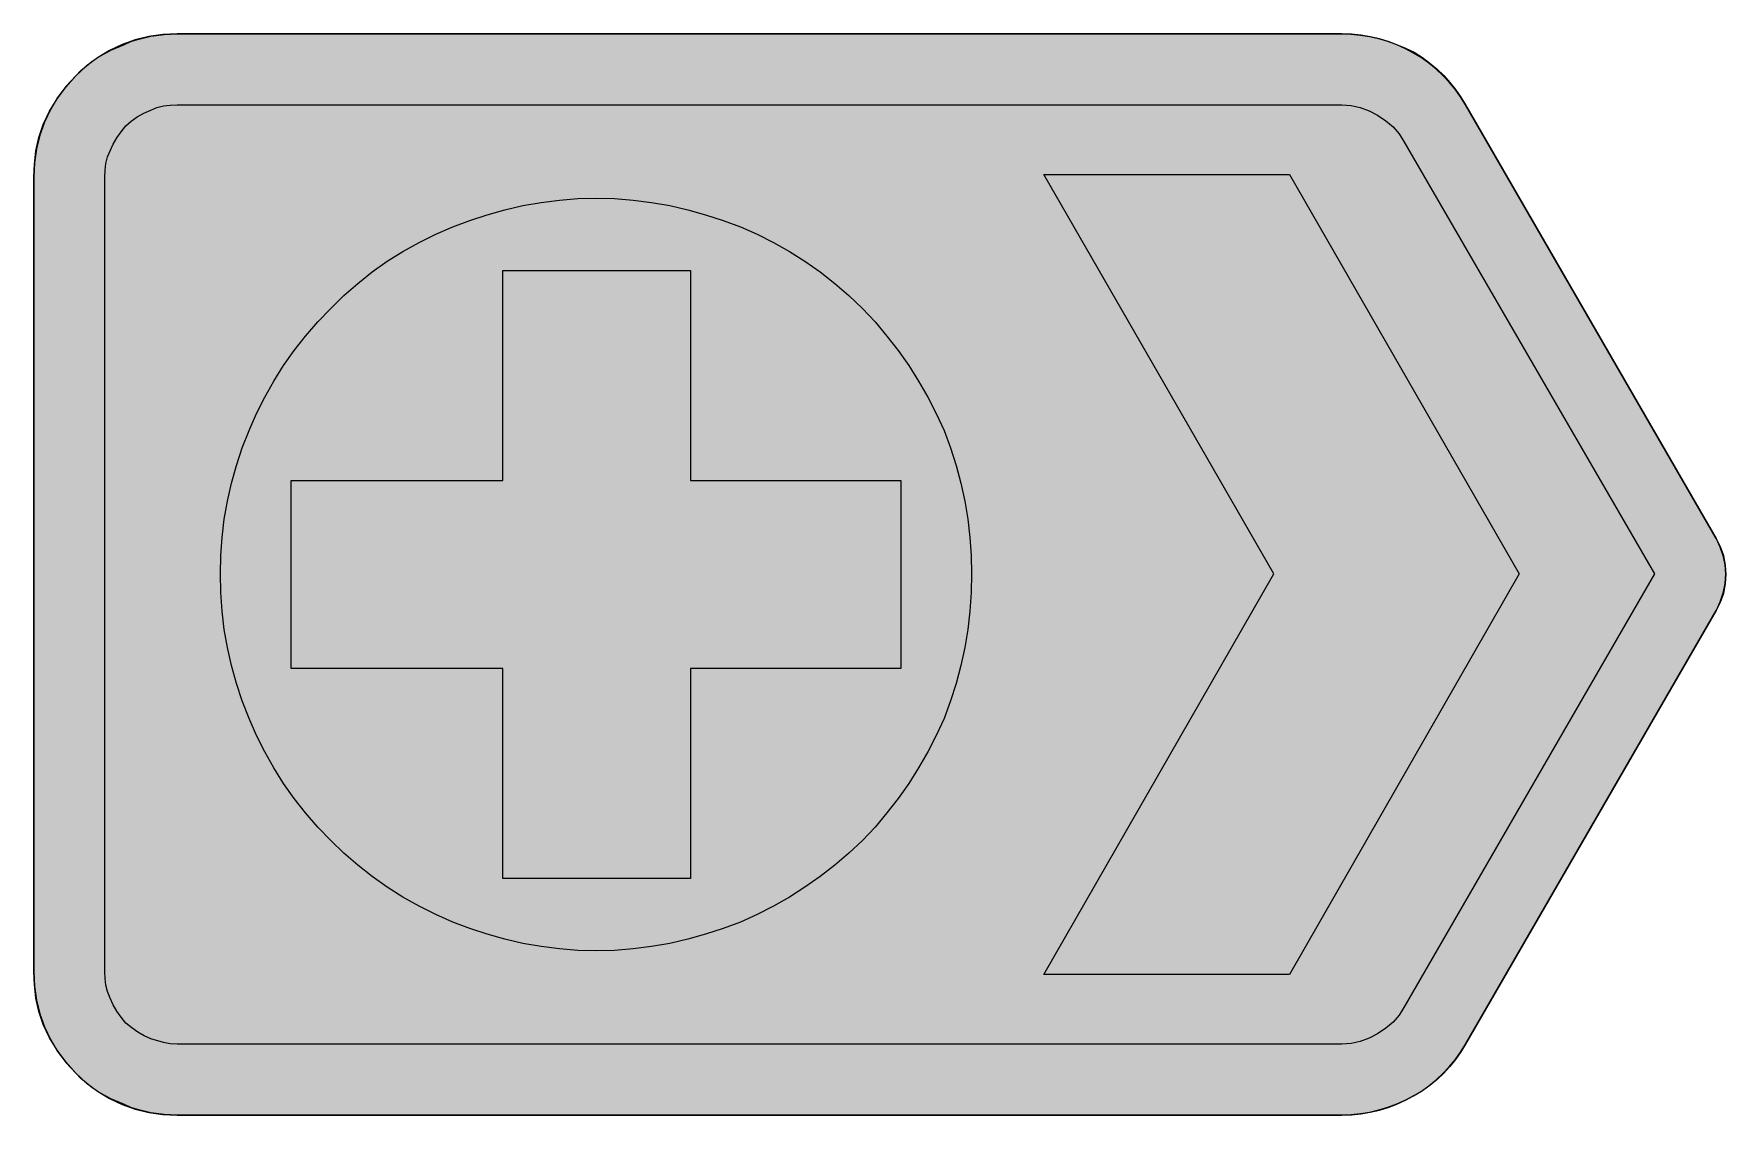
# Model space of a CAD drawing. Header units: metres. Extents: x 91 to 478, y 13 to 260.
import ezdxf

# ---------------------------------------------------------------- set-up
doc = ezdxf.new("R2010")
doc.units = ezdxf.units.M
for name, color, linetype, true_color in [('FILL_BLUE_0000FF', 7, 'Continuous', 0x0000ff), ('FILL_RED_FF0000', 7, 'Continuous', 0xff0000), ('FILL_WHITE_FFFFFF', 7, 'Continuous', 0xffffff), ('STROKE_BLUE_0000FF', 7, 'Continuous', 0x0000ff)]:
    doc.layers.add(name, color=color, linetype=linetype, true_color=true_color)

msp = doc.modelspace()

# ---------------------------------------------------------------- hatches: boundary and pattern name
at = {"layer": 'FILL_BLUE_0000FF', "true_color": 0x0000ff}
h = msp.add_hatch(color=7, dxfattribs=at)
h.dxf.hatch_style = 1
h.paths.add_polyline_path([(404.25, 37.86), (403.19, 36.12), (401.81, 34.52), (400.16, 33.09), (398.25, 31.86), (396.35, 30.85), (394.31, 30.1), (392.22, 29.62), (390.15, 29.46), (124.05, 29.46), (122.48, 29.56), (120.94, 29.83), (118.05, 30.66), (116.53, 31.39), (115.09, 32.23), (113.7, 33.19), (112.35, 34.26), (111.28, 35.61), (110.32, 37), (109.48, 38.44), (108.75, 39.96), (108.18, 41.49), (107.81, 42.96), (107.61, 44.43), (107.55, 45.96), (107.55, 227.46), (107.61, 229.03), (107.81, 230.57), (108.18, 232.06), (108.75, 233.46), (109.48, 234.98), (110.32, 236.42), (111.28, 237.81), (112.35, 239.16), (113.58, 240.23), (114.97, 241.18), (116.48, 242.03), (118.05, 242.76), (119.45, 243.33), (120.94, 243.7), (122.48, 243.9), (124.05, 243.96), (390.15, 243.96), (392.22, 243.8), (394.31, 243.32), (396.35, 242.57), (398.25, 241.56), (400.16, 240.33), (401.81, 238.9), (403.19, 237.3), (404.25, 235.56), (461.55, 136.86), (404.25, 37.86)])
at = {"layer": 'FILL_RED_FF0000', "true_color": 0xff0000}
h = msp.add_hatch(color=7, dxfattribs=at)
h.dxf.hatch_style = 1
h.paths.add_polyline_path([(241.35, 158.16), (289.35, 158.16), (289.35, 115.26), (241.35, 115.26), (241.35, 67.26), (198.45, 67.26), (198.45, 115.26), (150.15, 115.26), (150.15, 158.16), (198.45, 158.16), (198.45, 206.16), (241.35, 206.16), (241.35, 158.16)])
at = {"layer": 'FILL_WHITE_FFFFFF', "true_color": 0xffffff}
h = msp.add_hatch(color=7, dxfattribs=at)
h.dxf.hatch_style = 1
h.paths.add_polyline_path([(475.65, 144.96), (476.48, 143.06), (477.15, 141.02), (477.59, 138.93), (477.75, 136.86), (477.59, 134.62), (477.15, 132.43), (476.48, 130.36), (475.65, 128.46), (418.35, 29.46), (417.28, 27.69), (416.1, 25.99), (414.81, 24.36), (413.4, 22.82), (411.88, 21.38), (410.25, 20.05), (408.51, 18.84), (406.65, 17.76), (404.62, 16.71), (402.6, 15.79), (400.56, 15.02), (398.51, 14.38), (396.45, 13.89), (394.37, 13.54), (392.27, 13.33), (390.15, 13.26), (124.05, 13.26), (121.08, 13.38), (118.05, 13.78), (115.02, 14.53), (113.53, 15.04), (112.05, 15.66), (108.97, 16.95), (106.05, 18.58), (104.67, 19.53), (103.36, 20.55), (102.12, 21.66), (100.95, 22.86), (98.64, 25.4), (96.64, 28.07), (94.92, 30.92), (93.45, 33.96), (92.49, 36.93), (91.84, 39.96), (91.47, 42.99), (91.35, 45.96), (91.35, 227.46), (91.47, 230.43), (91.84, 233.46), (92.49, 236.49), (93.45, 239.46), (94.92, 242.5), (96.64, 245.35), (98.64, 248.02), (100.95, 250.56), (102.12, 251.76), (103.36, 252.87), (104.67, 253.89), (106.05, 254.83), (108.97, 256.47), (112.05, 257.76), (113.53, 258.38), (115.02, 258.89), (118.05, 259.63), (121.08, 260.04), (124.05, 260.16), (390.15, 260.16), (392.27, 260.09), (394.37, 259.88), (396.45, 259.54), (398.51, 259.07), (400.56, 258.48), (402.6, 257.76), (404.62, 256.92), (406.65, 255.96), (408.51, 254.78), (410.25, 253.49), (411.88, 252.11), (413.4, 250.63), (414.81, 249.08), (416.1, 247.44), (417.28, 245.73), (418.35, 243.96), (475.65, 144.96)])
h = msp.add_hatch(color=7, dxfattribs=at)
h.dxf.hatch_style = 1
h.paths.add_polyline_path([(322.05, 45.36), (374.55, 136.86), (322.05, 228.06), (378.15, 228.06), (430.65, 136.86), (378.15, 45.36), (322.05, 45.36)])
h = msp.add_hatch(color=7, dxfattribs=at)
h.dxf.hatch_style = 1
h.paths.add_polyline_path([(134.05, 141.02), (134.35, 145.18), (134.85, 149.32), (135.56, 153.43), (136.48, 157.53), (137.62, 161.58), (138.97, 165.6), (140.55, 169.56), (142.22, 173.44), (144.09, 177.21), (146.15, 180.87), (148.39, 184.41), (150.81, 187.84), (153.42, 191.16), (156.2, 194.37), (159.15, 197.46), (162.16, 200.41), (165.32, 203.19), (168.64, 205.8), (172.09, 208.22), (175.66, 210.46), (179.36, 212.52), (183.16, 214.39), (187.05, 216.06), (190.93, 217.55), (194.9, 218.86), (198.95, 219.99), (203.06, 220.93), (207.22, 221.68), (211.39, 222.22), (215.58, 222.55), (219.75, 222.66), (224.01, 222.55), (228.24, 222.22), (232.43, 221.68), (236.59, 220.93), (240.7, 219.99), (244.77, 218.86), (248.78, 217.55), (252.75, 216.06), (256.55, 214.39), (260.27, 212.52), (263.92, 210.46), (267.49, 208.22), (270.95, 205.8), (274.31, 203.19), (277.54, 200.41), (280.65, 197.46), (283.5, 194.37), (286.21, 191.16), (288.78, 187.84), (291.19, 184.41), (293.44, 180.87), (295.54, 177.21), (297.48, 173.44), (299.25, 169.56), (300.73, 165.6), (302.01, 161.58), (303.09, 157.53), (303.97, 153.43), (304.66, 149.32), (305.16, 145.18), (305.45, 141.02), (305.55, 136.86), (305.45, 132.6), (305.16, 128.37), (304.66, 124.18), (303.97, 120.02), (303.09, 115.91), (302.01, 111.84), (300.73, 107.83), (299.25, 103.86), (297.48, 99.98), (295.54, 96.21), (293.44, 92.55), (291.19, 89.01), (288.78, 85.58), (286.21, 82.26), (283.5, 79.05), (280.65, 75.96), (277.54, 73.09), (274.31, 70.35), (270.95, 67.75), (267.49, 65.31), (263.92, 63.03), (260.27, 60.94), (256.55, 59.05), (252.75, 57.36), (248.78, 55.87), (244.77, 54.56), (240.7, 53.43), (236.59, 52.48), (232.43, 51.74), (228.24, 51.2), (224.01, 50.87), (219.75, 50.76), (215.58, 50.87), (211.39, 51.2), (207.22, 51.74), (203.06, 52.48), (198.95, 53.43), (194.9, 54.56), (190.93, 55.87), (187.05, 57.36), (183.16, 59.05), (179.36, 60.94), (175.66, 63.03), (172.09, 65.31), (168.64, 67.75), (165.32, 70.35), (162.16, 73.09), (159.15, 75.96), (156.2, 79.05), (153.42, 82.26), (150.81, 85.58), (148.39, 89.01), (146.15, 92.55), (144.09, 96.21), (142.22, 99.98), (140.55, 103.86), (138.97, 107.83), (137.62, 111.84), (136.48, 115.91), (135.56, 120.02), (134.85, 124.18), (134.35, 128.37), (134.05, 132.6), (133.95, 136.86), (134.05, 141.02)])

# ---------------------------------------------------------------- linework, layer by layer
at = {"layer": 'FILL_BLUE_0000FF', "lineweight": 0, "true_color": 0x0000ff}
msp.add_lwpolyline([(404.25, 37.86), (403.19, 36.12), (401.81, 34.52), (400.16, 33.09), (398.25, 31.86), (396.35, 30.85), (394.31, 30.1), (392.22, 29.62), (390.15, 29.46), (124.05, 29.46), (122.48, 29.56), (120.94, 29.83), (118.05, 30.66), (116.53, 31.39), (115.09, 32.23), (113.7, 33.19), (112.35, 34.26), (111.28, 35.61), (110.32, 37), (109.48, 38.44), (108.75, 39.96), (108.18, 41.49), (107.81, 42.96), (107.61, 44.43), (107.55, 45.96), (107.55, 227.46), (107.61, 229.03), (107.81, 230.57), (108.18, 232.06), (108.75, 233.46), (109.48, 234.98), (110.32, 236.42), (111.28, 237.81), (112.35, 239.16), (113.58, 240.23), (114.97, 241.18), (116.48, 242.03), (118.05, 242.76), (119.45, 243.33), (120.94, 243.7), (122.48, 243.9), (124.05, 243.96), (390.15, 243.96), (392.22, 243.8), (394.31, 243.32), (396.35, 242.57), (398.25, 241.56), (400.16, 240.33), (401.81, 238.9), (403.19, 237.3), (404.25, 235.56), (461.55, 136.86)], close=True, dxfattribs=at)
at = {"layer": 'FILL_RED_FF0000', "lineweight": 0, "true_color": 0xff0000}
msp.add_lwpolyline([(241.35, 158.16), (289.35, 158.16), (289.35, 115.26), (241.35, 115.26), (241.35, 67.26), (198.45, 67.26), (198.45, 115.26), (150.15, 115.26), (150.15, 158.16), (198.45, 158.16), (198.45, 206.16), (241.35, 206.16)], close=True, dxfattribs=at)
at = {"layer": 'FILL_WHITE_FFFFFF', "lineweight": 0, "true_color": 0xffffff}
msp.add_lwpolyline([(475.65, 144.96), (476.48, 143.06), (477.15, 141.02), (477.59, 138.93), (477.75, 136.86), (477.59, 134.62), (477.15, 132.43), (476.48, 130.36), (475.65, 128.46), (418.35, 29.46), (417.28, 27.69), (416.1, 25.99), (414.81, 24.36), (413.4, 22.82), (411.88, 21.38), (410.25, 20.05), (408.51, 18.84), (406.65, 17.76), (404.62, 16.71), (402.6, 15.79), (400.56, 15.02), (398.51, 14.38), (396.45, 13.89), (394.37, 13.54), (392.27, 13.33), (390.15, 13.26), (124.05, 13.26), (121.08, 13.38), (118.05, 13.78), (115.02, 14.53), (113.53, 15.04), (112.05, 15.66), (108.97, 16.95), (106.05, 18.58), (104.67, 19.53), (103.36, 20.55), (102.12, 21.66), (100.95, 22.86), (98.64, 25.4), (96.64, 28.07), (94.92, 30.92), (93.45, 33.96), (92.49, 36.93), (91.84, 39.96), (91.47, 42.99), (91.35, 45.96), (91.35, 227.46), (91.47, 230.43), (91.84, 233.46), (92.49, 236.49), (93.45, 239.46), (94.92, 242.5), (96.64, 245.35), (98.64, 248.02), (100.95, 250.56), (102.12, 251.76), (103.36, 252.87), (104.67, 253.89), (106.05, 254.83), (108.97, 256.47), (112.05, 257.76), (113.53, 258.38), (115.02, 258.89), (118.05, 259.63), (121.08, 260.04), (124.05, 260.16), (390.15, 260.16), (392.27, 260.09), (394.37, 259.88), (396.45, 259.54), (398.51, 259.07), (400.56, 258.48), (402.6, 257.76), (404.62, 256.92), (406.65, 255.96), (408.51, 254.78), (410.25, 253.49), (411.88, 252.11), (413.4, 250.63), (414.81, 249.08), (416.1, 247.44), (417.28, 245.73), (418.35, 243.96)], close=True, dxfattribs=at)
at = {"layer": 'FILL_WHITE_FFFFFF', "lineweight": 0, "true_color": 0x0000ff}
for points in [[(322.05, 45.36), (374.55, 136.86), (322.05, 228.06), (378.15, 228.06), (430.65, 136.86), (378.15, 45.36)], [(134.05, 141.02), (134.35, 145.18), (134.85, 149.32), (135.56, 153.43), (136.48, 157.53), (137.62, 161.58), (138.97, 165.6), (140.55, 169.56), (142.22, 173.44), (144.09, 177.21), (146.15, 180.87), (148.39, 184.41), (150.81, 187.84), (153.42, 191.16), (156.2, 194.37), (159.15, 197.46), (162.16, 200.41), (165.32, 203.19), (168.64, 205.8), (172.09, 208.22), (175.66, 210.46), (179.36, 212.52), (183.16, 214.39), (187.05, 216.06), (190.93, 217.55), (194.9, 218.86), (198.95, 219.99), (203.06, 220.93), (207.22, 221.68), (211.39, 222.22), (215.58, 222.55), (219.75, 222.66), (224.01, 222.55), (228.24, 222.22), (232.43, 221.68), (236.59, 220.93), (240.7, 219.99), (244.77, 218.86), (248.78, 217.55), (252.75, 216.06), (256.55, 214.39), (260.27, 212.52), (263.92, 210.46), (267.49, 208.22), (270.95, 205.8), (274.31, 203.19), (277.54, 200.41), (280.65, 197.46), (283.5, 194.37), (286.21, 191.16), (288.78, 187.84), (291.19, 184.41), (293.44, 180.87), (295.54, 177.21), (297.48, 173.44), (299.25, 169.56), (300.73, 165.6), (302.01, 161.58), (303.09, 157.53), (303.97, 153.43), (304.66, 149.32), (305.16, 145.18), (305.45, 141.02), (305.55, 136.86), (305.45, 132.6), (305.16, 128.37), (304.66, 124.18), (303.97, 120.02), (303.09, 115.91), (302.01, 111.84), (300.73, 107.83), (299.25, 103.86), (297.48, 99.98), (295.54, 96.21), (293.44, 92.55), (291.19, 89.01), (288.78, 85.58), (286.21, 82.26), (283.5, 79.05), (280.65, 75.96), (277.54, 73.09), (274.31, 70.35), (270.95, 67.75), (267.49, 65.31), (263.92, 63.03), (260.27, 60.94), (256.55, 59.05), (252.75, 57.36), (248.78, 55.87), (244.77, 54.56), (240.7, 53.43), (236.59, 52.48), (232.43, 51.74), (228.24, 51.2), (224.01, 50.87), (219.75, 50.76), (215.58, 50.87), (211.39, 51.2), (207.22, 51.74), (203.06, 52.48), (198.95, 53.43), (194.9, 54.56), (190.93, 55.87), (187.05, 57.36), (183.16, 59.05), (179.36, 60.94), (175.66, 63.03), (172.09, 65.31), (168.64, 67.75), (165.32, 70.35), (162.16, 73.09), (159.15, 75.96), (156.2, 79.05), (153.42, 82.26), (150.81, 85.58), (148.39, 89.01), (146.15, 92.55), (144.09, 96.21), (142.22, 99.98), (140.55, 103.86), (138.97, 107.83), (137.62, 111.84), (136.48, 115.91), (135.56, 120.02), (134.85, 124.18), (134.35, 128.37), (134.05, 132.6), (133.95, 136.86)]]:
    msp.add_lwpolyline(points, close=True, dxfattribs=at)
at = {"layer": 'STROKE_BLUE_0000FF', "lineweight": 0, "true_color": 0x0000ff}
msp.add_lwpolyline([(390.15, 260.16), (124.05, 260.16), (120.81, 260.01), (117.61, 259.55), (114.5, 258.78), (111.49, 257.72), (108.6, 256.37), (105.87, 254.72), (103.31, 252.78), (100.95, 250.56), (98.73, 248.2), (96.79, 245.64), (95.14, 242.91), (93.79, 240.02), (92.73, 237.01), (91.96, 233.9), (91.5, 230.7), (91.35, 227.46), (91.35, 45.96), (91.5, 42.72), (91.96, 39.52), (92.73, 36.41), (93.79, 33.4), (95.14, 30.51), (96.79, 27.78), (98.73, 25.22), (100.95, 22.86), (103.31, 20.64), (105.87, 18.7), (108.6, 17.05), (111.49, 15.7), (114.5, 14.64), (117.61, 13.87), (120.81, 13.41), (124.05, 13.26), (390.15, 13.26), (392.33, 13.33), (394.49, 13.55), (396.61, 13.91), (398.69, 14.4), (400.73, 15.02), (402.71, 15.78), (404.64, 16.65), (406.5, 17.65), (408.29, 18.76), (410.01, 19.98), (411.64, 21.32), (413.18, 22.75), (414.63, 24.29), (415.98, 25.92), (417.22, 27.65), (418.35, 29.46), (475.65, 128.46), (476.63, 130.42), (477.34, 132.47), (477.76, 134.58), (477.9, 136.71), (477.76, 138.84), (477.34, 140.95), (476.63, 143), (475.65, 144.96), (418.35, 243.96), (417.22, 245.77), (415.98, 247.5), (414.63, 249.13), (413.18, 250.67), (411.64, 252.1), (410.01, 253.44), (408.29, 254.66), (406.5, 255.77), (404.64, 256.77), (402.71, 257.64), (400.73, 258.4), (398.69, 259.02), (396.61, 259.51), (394.49, 259.87), (392.33, 260.09), (390.15, 260.16)], dxfattribs=at)

doc.saveas('drawing.dxf')
